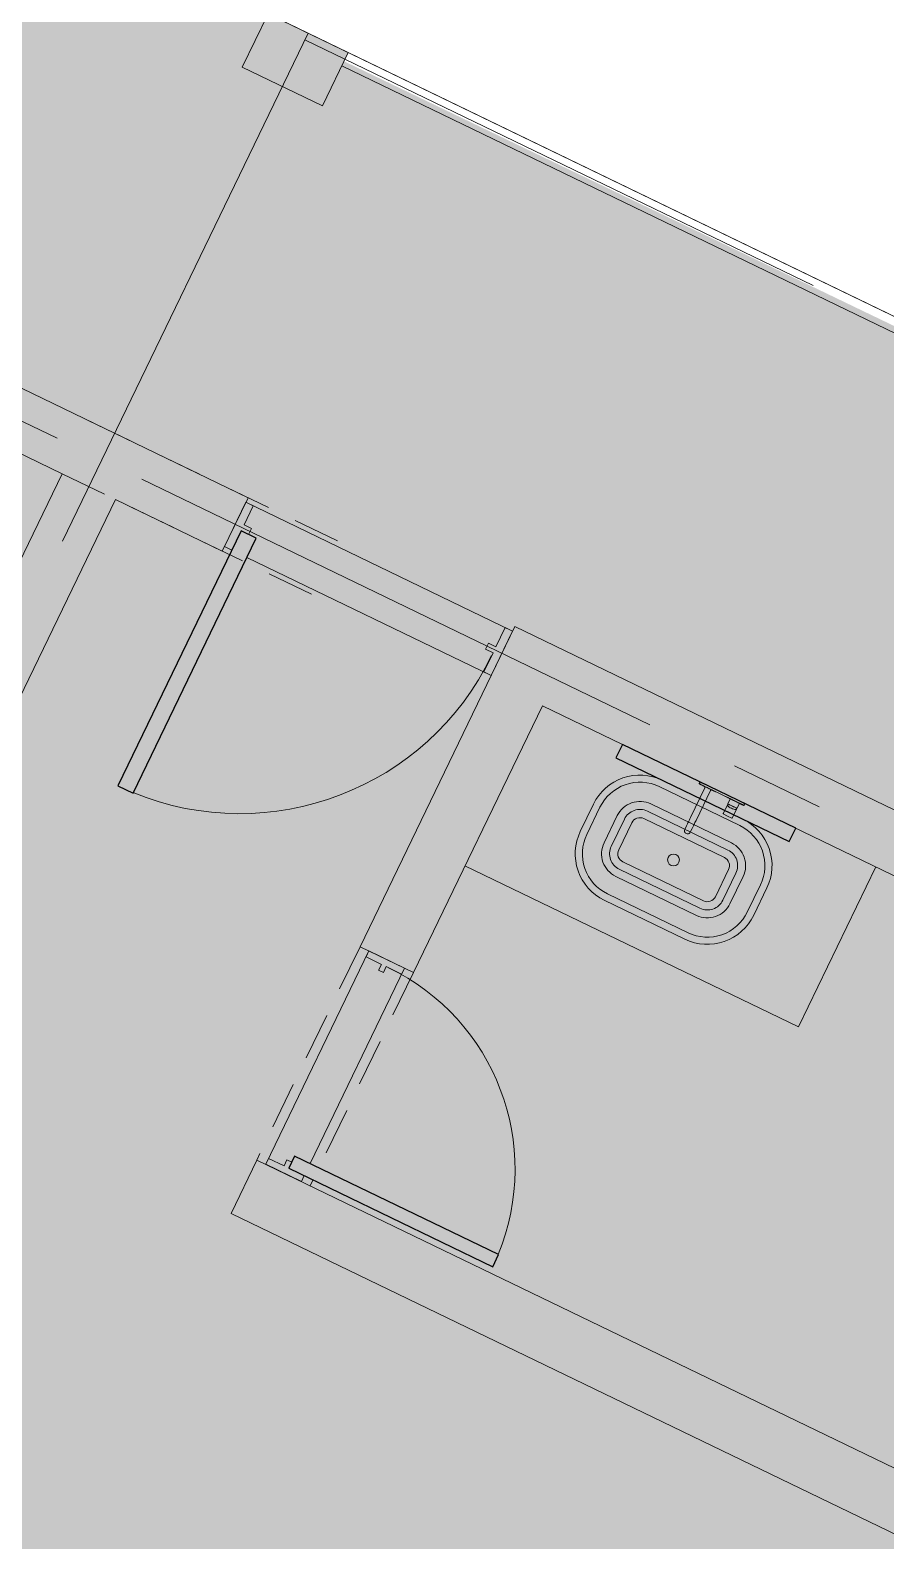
# Model space of a CAD drawing. Header units: metres. Extents: x -466 to 1322, y -1072 to 50.
# Drawn here: x 434.57 to 437.45, y -205.65 to -200.55 of the extents above; entities that cross this region are included whole.
import ezdxf

# ---------------------------------------------------------------- set-up
doc = ezdxf.new("R2010")
doc.units = ezdxf.units.M
for name, pattern in [('B1 P BAJA$0$HIDDEN', [9.525, 6.35, -3.175]), ('CENTER2', [28.575, 19.05, -3.175, 3.175, -3.175]), ('Hidden 1_16_', [0.002381, 0.001587, -0.00079375])]:
    doc.linetypes.add(name, pattern=pattern)
for name, color, linetype, lineweight in [('A - Hatch muros', 4, 'Continuous', 0), ('A - MURO BAJO', 2, 'Continuous', 0), ('A - PROY', 250, 'B1 P BAJA$0$HIDDEN', 0), ('A-ACCESORIOS DE BAÑO', 6, 'Continuous', 0), ('A-DOOR', 2, 'Continuous', 9), ('A-EJES', 61, 'CENTER2', 0), ('A-Fixt', 122, 'Continuous', 5), ('A-MURO INT', 4, 'Continuous', 0)]:
    doc.layers.add(name, color=color, linetype=linetype, lineweight=lineweight)
doc.layers.add('A-MIRROR', color=8, linetype='Continuous')
doc.layers.add('A-PUERTA', color=2, linetype='Continuous')
doc.layers.add('Hatch Interior', color=7, linetype='Continuous', lineweight=0, true_color=0xaf6350)

# ---------------------------------------------------------------- blocks, each defined once
blk = doc.blocks.new('JVAS_Puerta - 0_90 X 2_10-V18-Planta Baja')
at = {"color": 0}
for p, q in [((-0.425, -0.0425), (-0.425, -0.9025)), ((-0.374, -0.0425), (-0.425, -0.0425)), ((-0.374, -0.9025), (-0.374, -0.0425)), ((-0.425, -0.9025), (-0.374, -0.9025))]:
    blk.add_line(p, q, dxfattribs=at)
at = {"layer": 'A - PROY', "color": 18, "linetype": 'Continuous', "ltscale": 100, "true_color": 0x000000}
blk.add_arc((-0.425, -0.0525), 0.85, 273.4398, 0, dxfattribs=at)
at = {"layer": 'A-DOOR', "color": 253, "linetype": 'Continuous', "ltscale": 100}
for p, q in [((-0.45, 0.0425), (0.45, 0.0425)), ((-0.374, -0.1075), (0.45, -0.1075))]:
    blk.add_line(p, q, dxfattribs=at)
at = {"layer": 'A-DOOR'}
for p, q in [((-0.425, 0.0425), (-0.45, 0.0425)), ((-0.45, 0.0425), (-0.45, -0.1075)), ((-0.425, -0.0225), (-0.425, 0.0425)), ((0.45, 0.0425), (0.425, 0.0425)), ((0.425, 0.0425), (0.425, -0.0225)), ((0.45, -0.1075), (0.45, 0.0425)), ((-0.4, -0.0225), (-0.425, -0.0225)), ((-0.425, -0.1075), (-0.425, -0.0425)), ((-0.425, -0.0425), (-0.4, -0.0425)), ((-0.4, -0.0425), (-0.4, -0.0225)), ((0.425, -0.0225), (0.4, -0.0225)), ((0.4, -0.0225), (0.4, -0.0425)), ((0.4, -0.0425), (0.425, -0.0425)), ((0.425, -0.0425), (0.425, -0.1075)), ((-0.45, -0.1075), (-0.425, -0.1075)), ((0.425, -0.1075), (0.45, -0.1075))]:
    blk.add_line(p, q, dxfattribs=at)
blk = doc.blocks.new('monomando powder room')
at = {"layer": 'A-ACCESORIOS DE BAÑO'}
for p, q in [((-98.7727, -159.2227), (-98.7727, -159.2225)), ((-98.7667, -159.2225), (-98.7727, -159.2225)), ((-98.7727, -159.2225), (-98.7667, -159.2225)), ((-98.7727, -159.2233), (-98.7727, -159.2227)), ((-98.7727, -159.2243), (-98.7727, -159.2233)), ((-98.7727, -159.2255), (-98.7727, -159.2243)), ((-98.7727, -159.227), (-98.7727, -159.2255)), ((-98.7727, -159.2285), (-98.7727, -159.227)), ((-98.7727, -159.3065), (-98.7727, -159.2285)), ((-98.766, -159.2228), (-98.7667, -159.2225)), ((-98.766, -159.223), (-98.766, -159.2228)), ((-98.7657, -159.2235), (-98.766, -159.2228)), ((-98.766, -159.2236), (-98.766, -159.223)), ((-98.766, -159.2245), (-98.766, -159.2236)), ((-98.766, -159.2257), (-98.766, -159.2245)), ((-98.766, -159.227), (-98.766, -159.2257)), ((-98.766, -159.2285), (-98.766, -159.227)), ((-98.766, -159.3065), (-98.766, -159.2285)), ((-98.7657, -159.2237), (-98.7657, -159.2235)), ((-98.7657, -159.2242), (-98.7657, -159.2237)), ((-98.7657, -159.225), (-98.7657, -159.2242)), ((-98.7657, -159.226), (-98.7657, -159.225)), ((-98.7657, -159.2272), (-98.7657, -159.226)), ((-98.7657, -159.2285), (-98.7657, -159.2272)), ((-98.7657, -159.2295), (-98.7657, -159.2285)), ((-98.7657, -159.2395), (-98.7657, -159.2285)), ((-98.7657, -159.2322), (-98.7657, -159.2295)), ((-98.7657, -159.2309), (-98.7657, -159.2299)), ((-98.7657, -159.2335), (-98.7657, -159.2309)), ((-98.7657, -159.2367), (-98.7657, -159.2322)), ((-98.7657, -159.2377), (-98.7657, -159.2335)), ((-98.7657, -159.2426), (-98.7657, -159.2367)), ((-98.7657, -159.2395), (-98.7657, -159.2377)), ((-98.7657, -159.2396), (-98.7657, -159.239)), ((-98.7657, -159.2395), (-98.7657, -159.239)), ((-98.7473, -159.2395), (-98.7657, -159.2395)), ((-98.7657, -159.2395), (-98.7473, -159.2395)), ((-98.7657, -159.2413), (-98.7657, -159.2396)), ((-98.7657, -159.2441), (-98.7657, -159.2413)), ((-98.7657, -159.2493), (-98.7657, -159.2426)), ((-98.7657, -159.2477), (-98.7657, -159.2441)), ((-98.7657, -159.2519), (-98.7657, -159.2477)), ((-98.7657, -159.2565), (-98.7657, -159.2493)), ((-98.7657, -159.2565), (-98.7657, -159.2519)), ((-98.7657, -159.261), (-98.7657, -159.2565)), ((-98.7657, -159.2637), (-98.7657, -159.2565)), ((-98.7469, -159.2397), (-98.7473, -159.2395)), ((-98.7467, -159.2402), (-98.7469, -159.2397)), ((-98.7469, -159.2403), (-98.7469, -159.2397)), ((-98.7469, -159.242), (-98.7469, -159.2403)), ((-98.7469, -159.2446), (-98.7469, -159.242)), ((-98.7469, -159.2481), (-98.7469, -159.2446)), ((-98.7469, -159.2522), (-98.7469, -159.2481)), ((-98.7469, -159.2565), (-98.7469, -159.2522)), ((-98.7469, -159.2608), (-98.7469, -159.2565)), ((-98.7467, -159.2405), (-98.7467, -159.2402)), ((-98.7427, -159.2405), (-98.7467, -159.2405)), ((-98.7467, -159.2411), (-98.7467, -159.2405)), ((-98.7467, -159.2405), (-98.7427, -159.2405)), ((-98.7467, -159.2426), (-98.7467, -159.2411)), ((-98.7467, -159.2452), (-98.7467, -159.2426)), ((-98.7467, -159.2485), (-98.7467, -159.2452)), ((-98.7467, -159.2523), (-98.7467, -159.2485)), ((-98.7467, -159.2565), (-98.7467, -159.2523)), ((-98.7467, -159.2606), (-98.7467, -159.2565)), ((-98.7286, -159.2395), (-98.7427, -159.2395)), ((-98.7427, -159.2401), (-98.7427, -159.2395)), ((-98.7416, -159.2401), (-98.7427, -159.2395)), ((-98.7427, -159.2395), (-98.7286, -159.2395)), ((-98.7427, -159.2405), (-98.7427, -159.2401)), ((-98.7413, -159.2406), (-98.7427, -159.2405)), ((-98.7407, -159.2417), (-98.7416, -159.2401)), ((-98.7398, -159.2445), (-98.7407, -159.2417)), ((-98.7392, -159.248), (-98.7398, -159.2445)), ((-98.7388, -159.2521), (-98.7392, -159.248)), ((-98.7387, -159.2565), (-98.7388, -159.2521)), ((-98.7388, -159.2608), (-98.7387, -159.2565)), ((-98.7286, -159.2395), (-98.7122, -159.2395)), ((-98.7122, -159.2395), (-98.7286, -159.2395)), ((-98.7103, -159.2395), (-98.7122, -159.2395)), ((-98.7122, -159.2395), (-98.7103, -159.2395)), ((-98.7099, -159.2398), (-98.7103, -159.2395)), ((-98.7097, -159.2403), (-98.7099, -159.2398)), ((-98.7097, -159.2565), (-98.7097, -159.2403)), ((-98.7097, -159.2727), (-98.7097, -159.2565)), ((-98.7727, -159.3845), (-98.7727, -159.3065)), ((-98.7727, -159.3845), (-98.7727, -159.3065)), ((-98.766, -159.3845), (-98.766, -159.3065)), ((-98.766, -159.3845), (-98.766, -159.3065)), ((-98.7657, -159.2652), (-98.7657, -159.261)), ((-98.7657, -159.2704), (-98.7657, -159.2637)), ((-98.7657, -159.2689), (-98.7657, -159.2652)), ((-98.7657, -159.2717), (-98.7657, -159.2689)), ((-98.7657, -159.2763), (-98.7657, -159.2704)), ((-98.7657, -159.2734), (-98.7657, -159.2717)), ((-98.7657, -159.274), (-98.7657, -159.2734)), ((-98.7473, -159.2735), (-98.7657, -159.2735)), ((-98.7657, -159.3065), (-98.7657, -159.2735)), ((-98.7657, -159.2753), (-98.7657, -159.2735)), ((-98.7657, -159.2735), (-98.7473, -159.2735)), ((-98.7657, -159.274), (-98.7657, -159.2735)), ((-98.7657, -159.2795), (-98.7657, -159.2753)), ((-98.7657, -159.2808), (-98.7657, -159.2763)), ((-98.7657, -159.2821), (-98.7657, -159.2795)), ((-98.7657, -159.2835), (-98.7657, -159.2808)), ((-98.7657, -159.2831), (-98.7657, -159.2821)), ((-98.7657, -159.2845), (-98.7657, -159.2835)), ((-98.7657, -159.343), (-98.7657, -159.3065)), ((-98.7473, -159.2735), (-98.7469, -159.2732)), ((-98.7469, -159.2648), (-98.7469, -159.2608)), ((-98.7469, -159.2683), (-98.7469, -159.2648)), ((-98.7469, -159.271), (-98.7469, -159.2683)), ((-98.7469, -159.2726), (-98.7469, -159.271)), ((-98.7469, -159.2732), (-98.7469, -159.2726)), ((-98.7469, -159.2732), (-98.7467, -159.2727)), ((-98.7467, -159.2644), (-98.7467, -159.2606)), ((-98.7467, -159.2677), (-98.7467, -159.2644)), ((-98.7467, -159.2703), (-98.7467, -159.2677)), ((-98.7467, -159.2719), (-98.7467, -159.2703)), ((-98.7467, -159.2725), (-98.7467, -159.2719)), ((-98.7467, -159.2727), (-98.7467, -159.2725)), ((-98.7467, -159.2725), (-98.7427, -159.2725)), ((-98.7427, -159.2725), (-98.7467, -159.2725)), ((-98.7427, -159.2725), (-98.7413, -159.2723)), ((-98.7427, -159.2728), (-98.7427, -159.2725)), ((-98.7427, -159.2735), (-98.7416, -159.2728)), ((-98.7427, -159.2735), (-98.7427, -159.2728)), ((-98.7427, -159.2735), (-98.7286, -159.2735)), ((-98.7286, -159.2735), (-98.7427, -159.2735)), ((-98.7416, -159.2728), (-98.7407, -159.2712)), ((-98.7407, -159.2712), (-98.7398, -159.2684)), ((-98.7398, -159.2684), (-98.7392, -159.2649)), ((-98.7392, -159.2649), (-98.7388, -159.2608)), ((-98.7256, -159.2735), (-98.7286, -159.2735)), ((-98.7286, -159.2735), (-98.7256, -159.2735)), ((-98.7256, -159.2735), (-98.7122, -159.2735)), ((-98.7122, -159.2735), (-98.7256, -159.2735)), ((-98.7122, -159.2735), (-98.7103, -159.2735)), ((-98.7103, -159.2735), (-98.7122, -159.2735)), ((-98.7103, -159.2735), (-98.7099, -159.2731)), ((-98.7099, -159.2731), (-98.7097, -159.2727)), ((-98.7657, -159.3295), (-98.7657, -159.3285)), ((-98.7657, -159.3322), (-98.7657, -159.3295)), ((-98.7657, -159.3309), (-98.7657, -159.3299)), ((-98.7657, -159.3335), (-98.7657, -159.3309)), ((-98.7657, -159.3367), (-98.7657, -159.3322)), ((-98.7657, -159.3377), (-98.7657, -159.3335)), ((-98.7657, -159.3426), (-98.7657, -159.3367)), ((-98.7657, -159.343), (-98.7657, -159.3377)), ((-98.7657, -159.3411), (-98.7657, -159.3405)), ((-98.7657, -159.3426), (-98.7657, -159.3411)), ((-98.7657, -159.3424), (-98.7657, -159.3419)), ((-98.7657, -159.343), (-98.7657, -159.3424)), ((-98.7657, -159.3493), (-98.7657, -159.3426)), ((-98.7657, -159.3452), (-98.7657, -159.3426)), ((-98.7653, -159.3443), (-98.7657, -159.343)), ((-98.7657, -159.3485), (-98.7657, -159.3452)), ((-98.7657, -159.3524), (-98.7657, -159.3485)), ((-98.7657, -159.3565), (-98.7657, -159.3493)), ((-98.7657, -159.3565), (-98.7657, -159.3524)), ((-98.7657, -159.3606), (-98.7657, -159.3565)), ((-98.7657, -159.3637), (-98.7657, -159.3565)), ((-98.7657, -159.3645), (-98.7657, -159.3606)), ((-98.7645, -159.3453), (-98.7653, -159.3443)), ((-98.7635, -159.3458), (-98.7645, -159.3453)), ((-98.7627, -159.346), (-98.7635, -159.3458)), ((-98.7622, -159.346), (-98.7627, -159.346)), ((-98.7627, -159.346), (-98.7622, -159.346)), ((-98.6502, -159.346), (-98.7622, -159.346)), ((-98.7622, -159.346), (-98.6502, -159.346)), ((-98.6459, -159.346), (-98.6502, -159.346)), ((-98.6502, -159.346), (-98.6459, -159.346)), ((-98.6459, -159.346), (-98.6416, -159.346)), ((-98.6416, -159.346), (-98.6459, -159.346)), ((-98.6416, -159.346), (-98.6375, -159.346)), ((-98.6375, -159.346), (-98.6416, -159.346)), ((-98.6337, -159.346), (-98.6375, -159.346)), ((-98.6375, -159.346), (-98.6337, -159.346)), ((-98.6301, -159.346), (-98.6337, -159.346)), ((-98.6337, -159.346), (-98.6301, -159.346)), ((-98.6268, -159.346), (-98.6301, -159.346)), ((-98.6301, -159.346), (-98.6268, -159.346)), ((-98.624, -159.346), (-98.6268, -159.346)), ((-98.6268, -159.346), (-98.624, -159.346)), ((-98.624, -159.346), (-98.6216, -159.346)), ((-98.6216, -159.346), (-98.624, -159.346)), ((-98.6216, -159.346), (-98.6197, -159.346)), ((-98.6197, -159.346), (-98.6216, -159.346)), ((-98.6055, -159.346), (-98.6197, -159.346)), ((-98.6197, -159.346), (-98.6055, -159.346)), ((-98.603, -159.3464), (-98.6055, -159.346)), ((-98.6006, -159.3474), (-98.603, -159.3464)), ((-98.5986, -159.3491), (-98.6006, -159.3474)), ((-98.597, -159.3513), (-98.5986, -159.3491)), ((-98.596, -159.3538), (-98.597, -159.3513)), ((-98.597, -159.3617), (-98.596, -159.3592)), ((-98.5957, -159.3565), (-98.596, -159.3538)), ((-98.5957, -159.3565), (-98.596, -159.3538)), ((-98.596, -159.3592), (-98.5957, -159.3565)), ((-98.596, -159.3592), (-98.5957, -159.3565)), ((-98.7727, -159.386), (-98.7727, -159.3845)), ((-98.7727, -159.3875), (-98.7727, -159.386)), ((-98.7727, -159.3887), (-98.7727, -159.3875)), ((-98.7727, -159.3897), (-98.7727, -159.3887)), ((-98.7727, -159.3903), (-98.7727, -159.3897)), ((-98.7727, -159.3905), (-98.7727, -159.3903)), ((-98.7727, -159.3905), (-98.7667, -159.3905)), ((-98.7667, -159.3905), (-98.7727, -159.3905)), ((-98.7667, -159.3905), (-98.766, -159.3902)), ((-98.766, -159.386), (-98.766, -159.3845)), ((-98.766, -159.3873), (-98.766, -159.386)), ((-98.766, -159.3885), (-98.766, -159.3873)), ((-98.766, -159.3894), (-98.766, -159.3885)), ((-98.766, -159.39), (-98.766, -159.3894)), ((-98.766, -159.3902), (-98.7657, -159.3895)), ((-98.766, -159.3902), (-98.766, -159.39)), ((-98.7657, -159.3704), (-98.7657, -159.3637)), ((-98.7657, -159.3678), (-98.7657, -159.3645)), ((-98.7657, -159.3704), (-98.7657, -159.3678)), ((-98.7657, -159.37), (-98.7653, -159.3687)), ((-98.7657, -159.3845), (-98.7657, -159.37)), ((-98.7657, -159.3845), (-98.7657, -159.37)), ((-98.7657, -159.3753), (-98.7657, -159.37)), ((-98.7657, -159.3706), (-98.7657, -159.37)), ((-98.7657, -159.3763), (-98.7657, -159.3704)), ((-98.7657, -159.3719), (-98.7657, -159.3704)), ((-98.7657, -159.3711), (-98.7657, -159.3706)), ((-98.7657, -159.3725), (-98.7657, -159.3719)), ((-98.7657, -159.3795), (-98.7657, -159.3753)), ((-98.7657, -159.3808), (-98.7657, -159.3763)), ((-98.7657, -159.3821), (-98.7657, -159.3795)), ((-98.7657, -159.3835), (-98.7657, -159.3808)), ((-98.7657, -159.3831), (-98.7657, -159.3821)), ((-98.7657, -159.3845), (-98.7657, -159.3835)), ((-98.7657, -159.3858), (-98.7657, -159.3845)), ((-98.7657, -159.387), (-98.7657, -159.3858)), ((-98.7657, -159.388), (-98.7657, -159.387)), ((-98.7657, -159.3888), (-98.7657, -159.388)), ((-98.7657, -159.3893), (-98.7657, -159.3888)), ((-98.7657, -159.3895), (-98.7657, -159.3893)), ((-98.7653, -159.3687), (-98.7645, -159.3677)), ((-98.7645, -159.3677), (-98.7635, -159.3672)), ((-98.7635, -159.3672), (-98.7627, -159.367)), ((-98.7627, -159.367), (-98.7622, -159.367)), ((-98.7622, -159.367), (-98.7627, -159.367)), ((-98.6502, -159.367), (-98.7622, -159.367)), ((-98.7622, -159.367), (-98.6502, -159.367)), ((-98.6459, -159.367), (-98.6502, -159.367)), ((-98.6502, -159.367), (-98.6459, -159.367)), ((-98.6416, -159.367), (-98.6459, -159.367)), ((-98.6459, -159.367), (-98.6416, -159.367)), ((-98.6375, -159.367), (-98.6416, -159.367)), ((-98.6416, -159.367), (-98.6375, -159.367)), ((-98.6375, -159.367), (-98.6337, -159.367)), ((-98.6337, -159.367), (-98.6375, -159.367)), ((-98.6337, -159.367), (-98.6301, -159.367)), ((-98.6301, -159.367), (-98.6337, -159.367)), ((-98.6268, -159.367), (-98.6301, -159.367)), ((-98.6301, -159.367), (-98.6268, -159.367)), ((-98.624, -159.367), (-98.6268, -159.367)), ((-98.6268, -159.367), (-98.624, -159.367)), ((-98.624, -159.367), (-98.6216, -159.367)), ((-98.6216, -159.367), (-98.624, -159.367)), ((-98.6216, -159.367), (-98.6197, -159.367)), ((-98.6197, -159.367), (-98.6216, -159.367)), ((-98.6197, -159.367), (-98.6055, -159.367)), ((-98.6055, -159.367), (-98.6197, -159.367)), ((-98.6055, -159.367), (-98.603, -159.3666)), ((-98.603, -159.3666), (-98.6006, -159.3656)), ((-98.6006, -159.3656), (-98.5986, -159.3639)), ((-98.5986, -159.3639), (-98.597, -159.3617))]:
    blk.add_line(p, q, dxfattribs=at)

msp = doc.modelspace()

# ---------------------------------------------------------------- hatches: boundary and pattern name
at = {"layer": 'A - Hatch muros', "transparency": 33554687}
h = msp.add_hatch(color=256, dxfattribs=at)
h.dxf.hatch_style = 1
h.paths.add_polyline_path([(422.6792, -204.8009), (426.1177, -197.6884), (426.6579, -197.9496), (426.5709, -198.1296), (426.2107, -197.9555), (423.9039, -202.7272), (424.354, -202.9448), (424.267, -203.1249), (423.8168, -202.9072), (422.8593, -204.8879)])
h.paths.add_polyline_path([(429.5687, -201.5783), (430.3521, -199.9577), (427.6512, -198.652), (427.216, -199.5523), (427.0359, -199.4652), (427.5582, -198.3848), (433.5002, -201.2575), (432.9779, -202.3379), (432.7979, -202.2509), (433.2331, -201.3506), (430.5322, -200.0448), (429.7487, -201.6653), (432.6297, -203.0582), (432.5427, -203.2382), (429.6617, -201.8454), (428.2253, -204.8164), (428.6755, -205.034), (428.5884, -205.2141), (428.1383, -204.9965), (427.1807, -206.9771), (427.0007, -206.8901), (427.9582, -204.9094), (427.5081, -204.6918), (427.5951, -204.5117), (428.0453, -204.7294), (429.4816, -201.7583), (426.6006, -200.3655), (426.6877, -200.1855)])
h.paths.add_polyline_path([(432.4598, -207.0857), (431.5022, -209.0664), (431.3221, -208.9793), (432.2797, -206.9986), (431.8295, -206.781), (431.9166, -206.601), (432.3667, -206.8186), (434.6736, -202.047), (434.3135, -201.8729), (434.4005, -201.6928), (435.3008, -202.1281), (435.2138, -202.3081), (434.8537, -202.134), (432.5468, -206.9056), (432.997, -207.1233), (432.9099, -207.3033)])
h.paths.add_polyline_path([(438.2116, -205.7567), (438.9951, -204.1362), (436.2942, -202.8304), (435.8589, -203.7307), (435.6788, -203.6437), (436.2012, -202.5633), (442.1432, -205.436), (441.6209, -206.5164), (441.4408, -206.4293), (441.8761, -205.529), (439.1751, -204.2232), (438.3917, -205.8438), (441.2727, -207.2366), (441.1856, -207.4167), (438.3046, -206.0239), (436.8683, -208.9949), (437.3184, -209.2125), (437.2314, -209.3926), (436.7812, -209.1749), (435.8237, -211.1556), (435.6436, -211.0686), (436.6012, -209.0879), (436.151, -208.8703), (436.2381, -208.6902), (436.6882, -208.9078), (438.1246, -205.9368), (435.2436, -204.544), (435.3306, -204.3639)])
h.paths.add_polyline_path([(443.3166, -206.2254), (441.0097, -210.9971), (440.5595, -210.7794), (440.4725, -210.9595), (440.9226, -211.1771), (439.9651, -213.1578), (440.1451, -213.2448), (441.1027, -211.2642), (441.5529, -211.4818), (441.6399, -211.3017), (441.1897, -211.0841), (443.4966, -206.3125), (443.8567, -206.4866), (443.9438, -206.3065), (443.0435, -205.8713), (442.9564, -206.0513)])
h.paths.add_polyline_path([(446.8546, -209.9352), (447.638, -208.3147), (444.9371, -207.0089), (444.5018, -207.9092), (444.3218, -207.8221), (444.8441, -206.7418), (450.7861, -209.6145), (450.2638, -210.6948), (450.0837, -210.6078), (450.519, -209.7075), (447.8181, -208.4017), (447.0346, -210.0223), (449.9156, -211.4151), (449.8285, -211.5952), (446.9476, -210.2023), (445.5112, -213.1733), (445.9614, -213.391), (445.8743, -213.571), (445.4242, -213.3534), (444.4666, -215.3341), (444.2865, -215.247), (445.2441, -213.2663), (444.794, -213.0487), (444.881, -212.8687), (445.3312, -213.0863), (446.7675, -210.1153), (443.8865, -208.7225), (443.9736, -208.5424)])
h.paths.add_polyline_path([(452.2266, -210.3109), (451.6864, -210.0497), (451.5994, -210.2298), (451.9595, -210.4039), (449.6526, -215.1755), (449.2037, -214.9585), (449.1142, -215.1374), (449.5656, -215.3556), (448.608, -217.3363), (448.7881, -217.4233)])
h = msp.add_hatch(color=256, dxfattribs=at)
h.dxf.hatch_style = 1
h.paths.add_polyline_path([(431.034, -198.3991), (431.3041, -198.5297), (431.2171, -198.7098), (430.947, -198.5792)])
h.paths.add_polyline_path([(435.3685, -200.4947), (435.6386, -200.6253), (435.5516, -200.8053), (435.2815, -200.6747)])
h.paths.add_polyline_path([(439.69, -202.5839), (439.9601, -202.7145), (439.873, -202.8946), (439.603, -202.764)])
h.paths.add_polyline_path([(444.0115, -204.6731), (444.2816, -204.8037), (444.1945, -204.9838), (443.9244, -204.8532)])
h.paths.add_polyline_path([(448.3329, -206.7624), (448.603, -206.893), (448.516, -207.073), (448.2459, -206.9424)])
h.paths.add_polyline_path([(452.6544, -208.8516), (452.9245, -208.9822), (452.8375, -209.1623), (452.5674, -209.0317)])
at = {"layer": 'Hatch Interior', "transparency": 33554687}
h = msp.add_hatch(color=256, dxfattribs=at)
h.dxf.hatch_style = 1
edge = h.paths.add_edge_path()
edge.add_line((417.7382, -197.1638), (419.3856, -199.3747))
edge.add_arc((419.7198, -199.9897), 0.7, 36.6996, 118.5178, ccw=False)
edge.add_line((420.2811, -199.5714), (421.6441, -198.5555))
edge.add_line((421.6441, -198.5555), (425.1105, -200.2313))
edge.add_line((425.1105, -200.2313), (423.8168, -202.9072))
edge.add_line((423.8168, -202.9072), (449.7456, -215.4426))
edge.add_line((449.7456, -215.4426), (452.2266, -210.3109))
edge.add_line((452.2266, -210.3109), (452.8795, -208.9604))
edge.add_line((452.8795, -208.9604), (426.2831, -196.1578))
edge.add_line((426.2831, -196.1578), (424.9683, -194.3939))
edge.add_line((424.9683, -194.3939), (443.8484, -180.3214))
edge.add_line((443.8484, -180.3214), (442.6531, -178.7178))
edge.add_line((442.6531, -178.7178), (449.1895, -173.8458))
edge.add_line((449.1895, -173.8458), (446.0819, -169.6766))
edge.add_line((446.0819, -169.6766), (408.2908, -197.8447))
edge.add_line((408.2908, -197.8447), (413.4672, -200.3473))
edge.add_line((413.4672, -200.3473), (417.7382, -197.1638))

# ---------------------------------------------------------------- linework, layer by layer
at = {"layer": 'A - MURO BAJO', "ltscale": 0.05}
for points in [[(444.0115, -204.6731), (435.6386, -200.6253)], [(439.6682, -202.6289), (435.6169, -200.6703)], [(436.033, -203.3706), (437.1584, -203.9147), (437.4195, -203.3745)]]:
    msp.add_lwpolyline(points, dxfattribs=at)
at = {"layer": 'A - PROY', "color": 250, "linetype": 'Hidden 1_16_', "ltscale": 100}
for points in [[(434.7607, -201.8669), (435.661, -202.3022)], [(434.6736, -202.047), (435.5739, -202.4822)], [(435.6788, -203.6437), (435.3306, -204.3639)], [(435.8589, -203.7307), (435.5107, -204.451)]]:
    msp.add_lwpolyline(points, dxfattribs=at)
at = {"layer": 'A-EJES', "ltscale": 0.1}
for p, q in [((452.6435, -208.8741), (412.7527, -189.5887)), ((452.093, -210.3574), (411.3291, -190.6499)), ((435.5036, -200.56), (429.613, -212.7444))]:
    msp.add_line(p, q, dxfattribs=at)
at = {"layer": 'A-Fixt'}
for points in [[(436.7753, -203.6184), (436.5031, -203.4868, -0.414214), (436.4223, -203.2546), (436.4668, -203.1625, -0.414214), (436.699, -203.0817), (436.9712, -203.2133, -0.414214), (437.052, -203.4455), (437.0075, -203.5376, -0.414214)], [(436.7858, -203.5967), (436.5137, -203.4651, -0.414214), (436.444, -203.2651), (436.4886, -203.173, -0.414214), (436.6885, -203.1034), (436.9607, -203.235, -0.414214), (437.0303, -203.4349), (436.9858, -203.527, -0.414214)], [(436.8141, -203.5381), (436.5419, -203.4066, -0.414214), (436.5026, -203.2934), (436.5471, -203.2013, -0.414214), (436.6602, -203.1619), (436.9324, -203.2935, -0.414214), (436.9718, -203.4067), (436.9272, -203.4988, -0.414214)], [(436.8258, -203.514), (436.5536, -203.3824, -0.414214), (436.5267, -203.3051), (436.5713, -203.213, -0.414214), (436.6485, -203.1861), (436.9207, -203.3177, -0.414214), (436.9476, -203.395), (436.9031, -203.4871, -0.414214)], [(436.8379, -203.4889), (436.5658, -203.3573, -0.414214), (436.5518, -203.3172), (436.5963, -203.2251, -0.414214), (436.6364, -203.2112), (436.9086, -203.3428, -0.414214), (436.9225, -203.3828), (436.878, -203.4749, -0.414214)]]:
    msp.add_lwpolyline(points, format="xyb", close=True, dxfattribs=at)
msp.add_circle((436.7367, -203.351), 0.02, dxfattribs=at)
at = {"layer": 'A-MIRROR'}
msp.add_lwpolyline([(436.5643, -202.961), (436.5425, -203.006), (437.1277, -203.2889), (437.1495, -203.2439)], close=True, dxfattribs=at)
at = {"layer": 'A-MURO INT'}
for points in [[(435.3685, -200.4947), (435.6386, -200.6253), (435.5516, -200.8053), (435.2815, -200.6747), (435.3685, -200.4947)], [(432.4598, -207.0857), (431.5022, -209.0664), (431.3221, -208.9793), (432.2797, -206.9986), (431.8295, -206.781), (431.9166, -206.601), (432.3667, -206.8186), (434.6736, -202.047), (434.3135, -201.8729), (434.4005, -201.6928), (435.3008, -202.1281), (435.2138, -202.3081), (434.8537, -202.134), (432.5468, -206.9056), (432.997, -207.1233), (432.9099, -207.3033), (432.4598, -207.0857)], [(441.1856, -207.4167), (438.3046, -206.0239), (436.8683, -208.9949), (437.3184, -209.2125), (437.2314, -209.3926), (436.7812, -209.1749), (435.8237, -211.1556), (435.6436, -211.0686), (436.6012, -209.0879), (436.151, -208.8703), (436.2381, -208.6902), (436.6882, -208.9078), (438.1246, -205.9368), (435.2436, -204.544), (435.3306, -204.3639), (438.2116, -205.7567), (438.9951, -204.1362), (436.2942, -202.8304), (435.8589, -203.7307), (435.6788, -203.6437), (436.2012, -202.5633), (442.1432, -205.436)]]:
    msp.add_lwpolyline(points, dxfattribs=at)
at = {"layer": 'Hatch Interior'}
msp.add_lwpolyline([(417.7382, -197.1638), (419.3856, -199.3747, -0.372981), (420.2811, -199.5714), (421.6441, -198.5555), (425.1105, -200.2313), (423.8168, -202.9072), (449.7456, -215.4426), (452.2266, -210.3109), (452.8795, -208.9604), (426.2776, -196.0996), (424.9683, -194.3939), (443.8484, -180.3214), (442.6531, -178.7178), (449.1895, -173.8458), (446.0819, -169.6766), (408.2908, -197.8447), (413.4672, -200.3473)], format="xyb", close=True, dxfattribs=at)

# ---------------------------------------------------------------- block references
at = {"layer": 'A-Fixt', "rotation": 244.1983439775188}
msp.add_blockref('monomando powder room', (537.335, -361.3891), dxfattribs=at)
at = {"layer": 'A-PUERTA'}
for p, xscale, yscale, zscale, rotation in [((435.7232, -202.4032), 1.111111111111195, 1.111111111111195, 1.111111111111195, 334.1983439835791), ((435.5688, -204.0348), 0.888888888888883, 0.888888888888883, 0.888888888888883, 64.19834398354133)]:
    msp.add_blockref('JVAS_Puerta - 0_90 X 2_10-V18-Planta Baja', p, dxfattribs=dict(at, xscale=xscale, yscale=yscale, zscale=zscale, rotation=rotation))

doc.saveas('drawing.dxf')
